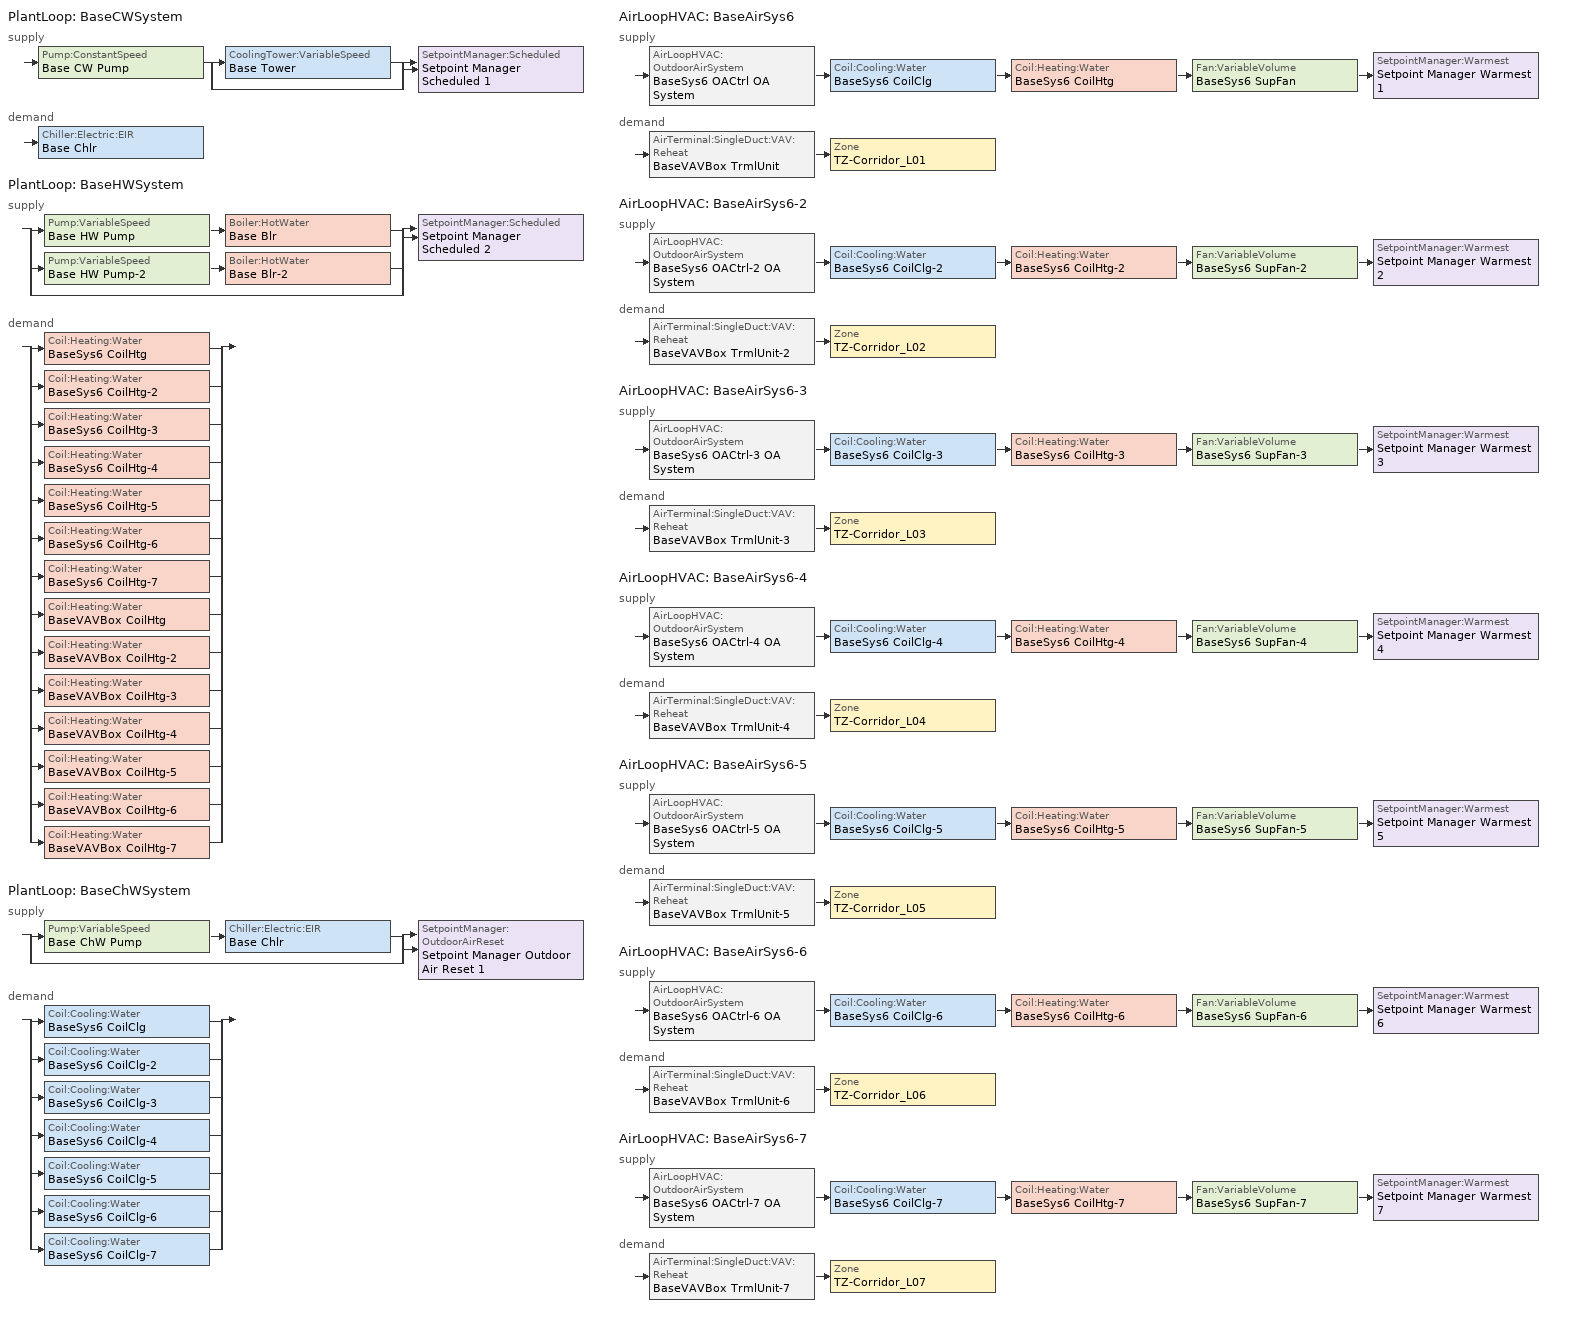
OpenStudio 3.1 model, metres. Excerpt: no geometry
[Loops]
PlantLoop 'BaseCWSystem'
 supply: Pump:ConstantSpeed 'Base CW Pump' > split
  | CoolingTower:VariableSpeed 'Base Tower'
  | bypass
  join > SetpointManager:Scheduled 'Setpoint Manager Scheduled 1'
 demand: Chiller:Electric:EIR 'Base Chlr'
PlantLoop 'BaseHWSystem'
 supply: split
  | Pump:VariableSpeed 'Base HW Pump' > Boiler:HotWater 'Base Blr'
  | Pump:VariableSpeed 'Base HW Pump-2' > Boiler:HotWater 'Base Blr-2'
  | bypass
  join > SetpointManager:Scheduled 'Setpoint Manager Scheduled 2'
 demand: split
  | Coil:Heating:Water 'BaseSys6 CoilHtg'
  | Coil:Heating:Water 'BaseSys6 CoilHtg-2'
  | Coil:Heating:Water 'BaseSys6 CoilHtg-3'
  | Coil:Heating:Water 'BaseSys6 CoilHtg-4'
  | Coil:Heating:Water 'BaseSys6 CoilHtg-5'
  | Coil:Heating:Water 'BaseSys6 CoilHtg-6'
  | Coil:Heating:Water 'BaseSys6 CoilHtg-7'
  | Coil:Heating:Water 'BaseVAVBox CoilHtg'
  | Coil:Heating:Water 'BaseVAVBox CoilHtg-2'
  | Coil:Heating:Water 'BaseVAVBox CoilHtg-3'
  | Coil:Heating:Water 'BaseVAVBox CoilHtg-4'
  | Coil:Heating:Water 'BaseVAVBox CoilHtg-5'
  | Coil:Heating:Water 'BaseVAVBox CoilHtg-6'
  | Coil:Heating:Water 'BaseVAVBox CoilHtg-7'
PlantLoop 'BaseChWSystem'
 supply: split
  | Pump:VariableSpeed 'Base ChW Pump' > Chiller:Electric:EIR 'Base Chlr'
  | bypass
  join > SetpointManager:OutdoorAirReset 'Setpoint Manager Outdoor Air Reset 1'
 demand: split
  | Coil:Cooling:Water 'BaseSys6 CoilClg'
  | Coil:Cooling:Water 'BaseSys6 CoilClg-2'
  | Coil:Cooling:Water 'BaseSys6 CoilClg-3'
  | Coil:Cooling:Water 'BaseSys6 CoilClg-4'
  | Coil:Cooling:Water 'BaseSys6 CoilClg-5'
  | Coil:Cooling:Water 'BaseSys6 CoilClg-6'
  | Coil:Cooling:Water 'BaseSys6 CoilClg-7'
AirLoopHVAC 'BaseAirSys6'
 supply: AirLoopHVAC:OutdoorAirSystem 'BaseSys6 OACtrl OA System' > Coil:Cooling:Water 'BaseSys6 CoilClg' > Coil:Heating:Water 'BaseSys6 CoilHtg' > Fan:VariableVolume 'BaseSys6 SupFan' > SetpointManager:Warmest 'Setpoint Manager Warmest 1'
 demand: AirTerminal:SingleDuct:VAV:Reheat 'BaseVAVBox TrmlUnit' > Zone 'TZ-Corridor_L01'
AirLoopHVAC 'BaseAirSys6-2'
 supply: AirLoopHVAC:OutdoorAirSystem 'BaseSys6 OACtrl-2 OA System' > Coil:Cooling:Water 'BaseSys6 CoilClg-2' > Coil:Heating:Water 'BaseSys6 CoilHtg-2' > Fan:VariableVolume 'BaseSys6 SupFan-2' > SetpointManager:Warmest 'Setpoint Manager Warmest 2'
 demand: AirTerminal:SingleDuct:VAV:Reheat 'BaseVAVBox TrmlUnit-2' > Zone 'TZ-Corridor_L02'
AirLoopHVAC 'BaseAirSys6-3'
 supply: AirLoopHVAC:OutdoorAirSystem 'BaseSys6 OACtrl-3 OA System' > Coil:Cooling:Water 'BaseSys6 CoilClg-3' > Coil:Heating:Water 'BaseSys6 CoilHtg-3' > Fan:VariableVolume 'BaseSys6 SupFan-3' > SetpointManager:Warmest 'Setpoint Manager Warmest 3'
 demand: AirTerminal:SingleDuct:VAV:Reheat 'BaseVAVBox TrmlUnit-3' > Zone 'TZ-Corridor_L03'
AirLoopHVAC 'BaseAirSys6-4'
 supply: AirLoopHVAC:OutdoorAirSystem 'BaseSys6 OACtrl-4 OA System' > Coil:Cooling:Water 'BaseSys6 CoilClg-4' > Coil:Heating:Water 'BaseSys6 CoilHtg-4' > Fan:VariableVolume 'BaseSys6 SupFan-4' > SetpointManager:Warmest 'Setpoint Manager Warmest 4'
 demand: AirTerminal:SingleDuct:VAV:Reheat 'BaseVAVBox TrmlUnit-4' > Zone 'TZ-Corridor_L04'
AirLoopHVAC 'BaseAirSys6-5'
 supply: AirLoopHVAC:OutdoorAirSystem 'BaseSys6 OACtrl-5 OA System' > Coil:Cooling:Water 'BaseSys6 CoilClg-5' > Coil:Heating:Water 'BaseSys6 CoilHtg-5' > Fan:VariableVolume 'BaseSys6 SupFan-5' > SetpointManager:Warmest 'Setpoint Manager Warmest 5'
 demand: AirTerminal:SingleDuct:VAV:Reheat 'BaseVAVBox TrmlUnit-5' > Zone 'TZ-Corridor_L05'
AirLoopHVAC 'BaseAirSys6-6'
 supply: AirLoopHVAC:OutdoorAirSystem 'BaseSys6 OACtrl-6 OA System' > Coil:Cooling:Water 'BaseSys6 CoilClg-6' > Coil:Heating:Water 'BaseSys6 CoilHtg-6' > Fan:VariableVolume 'BaseSys6 SupFan-6' > SetpointManager:Warmest 'Setpoint Manager Warmest 6'
 demand: AirTerminal:SingleDuct:VAV:Reheat 'BaseVAVBox TrmlUnit-6' > Zone 'TZ-Corridor_L06'
AirLoopHVAC 'BaseAirSys6-7'
 supply: AirLoopHVAC:OutdoorAirSystem 'BaseSys6 OACtrl-7 OA System' > Coil:Cooling:Water 'BaseSys6 CoilClg-7' > Coil:Heating:Water 'BaseSys6 CoilHtg-7' > Fan:VariableVolume 'BaseSys6 SupFan-7' > SetpointManager:Warmest 'Setpoint Manager Warmest 7'
 demand: AirTerminal:SingleDuct:VAV:Reheat 'BaseVAVBox TrmlUnit-7' > Zone 'TZ-Corridor_L07'
[Sizing:Zone] Zone Cooling Design Supply Air Temperature Input Method=TemperatureDifference; Zone Cooling Design Supply Air Temperature {C}=14; Zone Heating Design Supply Air Temperature Input Method=TemperatureDifference; Zone Heating Design Supply Air Temperature {C}=40; Zone Heating Design Supply Air Temperature Difference {deltaC}=13.8889; Zone Cooling Design Supply Air Humidity Ratio {kg-H2O/kg-air}=0.0085; Zone Heating Design Supply Air Humidity Ratio {kg-H2O/kg-air}=0.008; Zone Heating Sizing Factor=1; Zone Cooling Sizing Factor=1; Cooling Design Air Flow Method=DesignDay; Cooling Minimum Air Flow per Zone Floor Area {m3/s-m2}=0; Cooling Minimum Air Flow {m3/s}=0; Cooling Minimum Air Flow Fraction=0; Heating Design Air Flow Method=DesignDayWithLimit; Heating Maximum Air Flow per Zone Floor Area {m3/s-m2}=0; Heating Maximum Air Flow {m3/s}=0; Heating Maximum Air Flow Fraction=0.5; Account for Dedicated Outdoor Air System=No; Dedicated Outdoor Air System Control Strategy=NeutralSupplyAir; Dedicated Outdoor Air Low Setpoint Temperature for Design {C}=autosize; Dedicated Outdoor Air High Setpoint Temperature for Design {C}=autosize
Name | Zone Cooling Design Supply Air Temperature Difference {deltaC}
TZ-Corridor_L01; TZ-Corridor_L03; TZ-Corridor_L04; TZ-Corridor_L05; TZ-Corridor_L06; TZ-Corridor_L07 | 11.1111
TZ-Corridor_L02 | 8.33333
[Zone equipment]
TZ-Corridor_L01: BaseVAVBox TrmlUnit
TZ-Corridor_L02: BaseVAVBox TrmlUnit-2
TZ-Corridor_L03: BaseVAVBox TrmlUnit-3
TZ-Corridor_L04: BaseVAVBox TrmlUnit-4
TZ-Corridor_L05: BaseVAVBox TrmlUnit-5
TZ-Corridor_L06: BaseVAVBox TrmlUnit-6
TZ-Corridor_L07: BaseVAVBox TrmlUnit-7
[PlantLoop] Glycol Concentration=0; Plant Loop Volume {m3}=Autocalculate; Load Distribution Scheme=Optimal
Name | Maximum Loop Flow Rate {m3/s} | Fluid Type
BaseCWSystem | 0.00726332
BaseHWSystem | 0.00142591 | Water
BaseChWSystem | 0.0029594
[Sizing:Plant] Sizing Option=NonCoincident; Zone Timesteps in Averaging Window=1; Coincident Sizing Factor Mode=None
Name | Loop Type | Design Loop Exit Temperature {C} | Loop Design Temperature Difference {deltaC}
BaseCWSystem | Condenser | 26.0556 | 5.55556
BaseHWSystem | Heating | 71.1111 | 22.2222
BaseChWSystem | Cooling | 6.66667 | 11.1111
[CoolingTower:VariableSpeed]
Base Tower: Model Type=CoolToolsCrossFlow; Design Inlet Air Wet-Bulb Temperature {C}=20.5; Design Approach Temperature {deltaC}=5.55556; Design Range Temperature {deltaC}=5.55556; Design Water Flow Rate {m3/s}=0.00726332; Design Air Flow Rate {m3/s}=5.36873; Design Fan Power {W}=2039.18; Fan Power Ratio Function of Air Flow Rate Ratio Curve=Cooling Tower Variable Speed 1 Fan Power Ratio Curve; Minimum Air Flow Rate Ratio=0.5; Fraction of Tower Capacity in Free Convection Regime=0.125; Basin Heater Capacity {W/K}=0; Basin Heater Setpoint Temperature {C}=2; Evaporation Loss Mode=SaturatedExit; Evaporation Loss Factor {percent/K}=0.2; Drift Loss Percent {percent}=0.008; Blowdown Calculation Mode=ConcentrationRatio; Blowdown Concentration Ratio=3; Number of Cells=1; Sizing Factor=1
[Pump:ConstantSpeed]
Base CW Pump: Rated Flow Rate {m3/s}=0.00726332; Rated Pump Head {Pa}=134508; Rated Power Consumption {W}=1610.96; Motor Efficiency=0.865; Fraction of Motor Inefficiencies to Fluid Stream=0; Pump Control Type=Intermittent; Design Power Sizing Method=PowerPerFlowPerPressure; Design Electric Power per Unit Flow Rate {W/(m3/s)}=348701.1; Design Shaft Power per Unit Flow Rate per Unit Head {W-s/m3-Pa}=1.28205
[SetpointManager:Scheduled] Control Variable=Temperature
Name | Schedule | Setpoint Node or NodeList
Setpoint Manager Scheduled 1 | BaseCWSystem Supply Temp Schedule | BaseCWSystem Supply Mixer Outlet Node
Setpoint Manager Scheduled 2 | BaseHWSystem Supply Temp Schedule | BaseHWSystem Supply Mixer Outlet Node
[Boiler:HotWater] Fuel Type=NaturalGas; Nominal Capacity {W}=66262.8; Nominal Thermal Efficiency=0.8225; Efficiency Curve Temperature Evaluation Variable=LeavingBoiler; Normalized Boiler Efficiency Curve=BlrHWBlrFIRRatio_fQRatioSI; Design Water Flow Rate {m3/s}=0.000713355; Water Outlet Upper Temperature Limit {C}=99; Boiler Flow Mode=LeavingSetpointModulated; Parasitic Electric Load {W}=19.7728; Sizing Factor=1
Base Blr; Base Blr-2
[Pump:VariableSpeed] Motor Efficiency=0.855; Coefficient 1 of the Part Load Performance Curve=0.0273; Coefficient 2 of the Part Load Performance Curve=-0.1317; Coefficient 3 of the Part Load Performance Curve=0.6642; Coefficient 4 of the Part Load Performance Curve=0.4445; Minimum Flow Rate {m3/s}=0; Pump Control Type=Intermittent; Skin Loss Radiative Fraction=0.5; Design Power Sizing Method=PowerPerFlowPerPressure; Design Electric Power per Unit Flow Rate {W/(m3/s)}=348701.1; Design Shaft Power per Unit Flow Rate per Unit Head {W-s/m3-Pa}=1.28205; Design Minimum Flow Rate Fraction=0
Name | Rated Flow Rate {m3/s} | Rated Pump Head {Pa} | Rated Power Consumption {W}
Base HW Pump; Base HW Pump-2 | 0.000712957 | 180527 | 214.711
Base ChW Pump | 0.0029594 | 123069 | 607.577
[Chiller:Electric:EIR]
Base Chlr: Reference Capacity {W}=137524; Reference COP {W/W}=4.50897; Reference Entering Condenser Fluid Temperature {C}=26.0556; Reference Chilled Water Flow Rate {m3/s}=0.00296105; Reference Condenser Fluid Flow Rate {m3/s}=0.00723146; Cooling Capacity Function of Temperature Curve=ChlrWtrPosDispPathBAllQRatio_fTchwsTcwsSI; Electric Input to Cooling Output Ratio Function of Temperature Curve=ChlrWtrPosDispPathBAllEIRRatio_fTchwsTcwsSI; Electric Input to Cooling Output Ratio Function of Part Load Ratio Curve=ChlrWtrPosDispPathBAllEIRRatio_fQRatio; Minimum Part Load Ratio=0.15; Minimum Unloading Ratio=0.15; Condenser Type=WaterCooled; Chiller Flow Mode=LeavingSetpointModulated; Design Heat Recovery Water Flow Rate {m3/s}=Autosize; Sizing Factor=1; Basin Heater Capacity {W/K}=0; Basin Heater Setpoint Temperature {C}=10; Condenser Heat Recovery Relative Capacity Fraction=1
[SetpointManager:OutdoorAirReset]
Setpoint Manager Outdoor Air Reset 1: Control Variable=Temperature; Setpoint at Outdoor Low Temperature {C}=12.2222; Outdoor Low Temperature {C}=15.5556; Setpoint at Outdoor High Temperature {C}=6.66667; Outdoor High Temperature {C}=26.6667; Setpoint Node or NodeList=BaseChWSystem Supply Mixer Outlet Node
[AirLoopHVAC] Availability Schedule=OfficeHVACAvail; Design Return Air Flow Fraction of Supply Air Flow=1
Name | Design Supply Air Flow Rate {m3/s}
BaseAirSys6 | 0.591596
BaseAirSys6-2 | 1.64249
BaseAirSys6-3 | 1.48038
BaseAirSys6-4 | 1.21561
BaseAirSys6-5 | 1.13779
BaseAirSys6-6 | 1.17918
BaseAirSys6-7 | 1.63829
[Sizing:System] Type of Load to Size On=Sensible; Design Outdoor Air Flow Rate {m3/s}=Autosize; Preheat Design Temperature {C}=5.68434e-14; Preheat Design Humidity Ratio {kg-H2O/kg-Air}=0; Precool Design Temperature {C}=5.68434e-14; Precool Design Humidity Ratio {kg-H2O/kg-Air}=0; Sizing Option=Coincident; 100% Outdoor Air in Cooling=No; 100% Outdoor Air in Heating=No; Central Cooling Design Supply Air Humidity Ratio {kg-H2O/kg-Air}=0.0085; Central Heating Design Supply Air Humidity Ratio {kg-H2O/kg-Air}=0.008; Cooling Design Air Flow Method=DesignDay; Cooling Design Air Flow Rate {m3/s}=0; Heating Design Air Flow Method=DesignDay; Heating Design Air Flow Rate {m3/s}=0; System Outdoor Air Method=ZoneSum; Zone Maximum Outdoor Air Fraction=1; Cooling Supply Air Flow Rate Per Floor Area {m3/s-m2}=0.00996765; Cooling Fraction of Autosized Cooling Supply Air Flow Rate=1; Cooling Supply Air Flow Rate Per Unit Cooling Capacity {m3/s-W}=3.94755e-05; Heating Supply Air Flow Rate Per Floor Area {m3/s-m2}=0.00996765; Heating Fraction of Autosized Heating Supply Air Flow Rate=1; Heating Fraction of Autosized Cooling Supply Air Flow Rate=1; Heating Supply Air Flow Rate Per Unit Heating Capacity {m3/s-W}=3.15882e-05; Cooling Design Capacity Method=CoolingDesignCapacity; Cooling Design Capacity {W}=autosize; Cooling Design Capacity Per Floor Area {W/m2}=234.7; Fraction of Autosized Cooling Design Capacity=1; Heating Design Capacity Method=HeatingDesignCapacity; Heating Design Capacity {W}=autosize; Heating Design Capacity Per Floor Area {W/m2}=157; Fraction of Autosized Heating Design Capacity=1; Central Cooling Capacity Control Method=OnOff
Name | Central Heating Maximum System Air Flow Ratio | Central Cooling Design Supply Air Temperature {C} | Central Heating Design Supply Air Temperature {C}
BaseAirSys6 | 0.624327 | 12.7778 | 15.5556
BaseAirSys6-2 | 0.5 | 15.5556 | 18.3333
BaseAirSys6-3; BaseAirSys6-6; BaseAirSys6-7 | 0.5 | 12.7778 | 15.5556
BaseAirSys6-4 | 0.505412 | 12.7778 | 15.5556
BaseAirSys6-5 | 0.50904 | 12.7778 | 15.5556
[Fan:VariableVolume] Availability Schedule=Always On Discrete; Fan Power Minimum Flow Rate Input Method=FixedFlowRate; Fan Power Minimum Flow Fraction=0; Motor In Airstream Fraction=1; Fan Power Coefficient 1=0.04076; Fan Power Coefficient 2=0.088045; Fan Power Coefficient 3=-0.072926; Fan Power Coefficient 4=0.94374; Fan Power Coefficient 5=0
Name | Fan Total Efficiency | Pressure Rise {Pa} | Maximum Flow Rate {m3/s} | Fan Power Minimum Air Flow Rate {m3/s} | Motor Efficiency
BaseSys6 SupFan | 0.56225 | 1164.5 | 0.591596 | 0.371305 | 0.865
BaseSys6 SupFan-2 | 0.58175 | 1204.89 | 1.64249 | 0.514399 | 0.895
BaseSys6 SupFan-3 | 0.58175 | 1204.89 | 1.48038 | 0.731594 | 0.895
BaseSys6 SupFan-4 | 0.58175 | 1204.89 | 1.21561 | 0.614386 | 0.895
BaseSys6 SupFan-5 | 0.58175 | 1204.89 | 1.13779 | 0.587169 | 0.895
BaseSys6 SupFan-6 | 0.58175 | 1204.89 | 1.17918 | 0.587169 | 0.895
BaseSys6 SupFan-7 | 0.58175 | 1204.89 | 1.63829 | 0.587169 | 0.895
[Coil:Heating:Water] Availability Schedule=Always On Discrete; Performance Input Method=NominalCapacity; Rated Inlet Water Temperature {C}=71.1111; Rated Inlet Air Temperature {C}=16.6; Rated Outlet Water Temperature {C}=48.8889; Rated Outlet Air Temperature {C}=32.2
Name | Rated Capacity {W}
BaseSys6 CoilHtg | 5697.8
BaseSys6 CoilHtg-2 | 11975.3
BaseSys6 CoilHtg-3 | 14067
BaseSys6 CoilHtg-4 | 11707.8
BaseSys6 CoilHtg-5 | 10958.3
BaseSys6 CoilHtg-6 | 11302.5
BaseSys6 CoilHtg-7 | 10252.1
BaseVAVBox CoilHtg | 10870.9
BaseVAVBox CoilHtg-2 | 6947.48
BaseVAVBox CoilHtg-3 | 15835.9
BaseVAVBox CoilHtg-4 | 9961.63
BaseVAVBox CoilHtg-5 | 8197.64
BaseVAVBox CoilHtg-6 | 9608.6
BaseVAVBox CoilHtg-7 | 22425.7
[Controller:WaterCoil] Minimum Actuated Flow {m3/s}=0
Name | Water Coil | Action | Controller Convergence Tolerance {deltaC} | Maximum Actuated Flow {m3/s}
Controller Water Coil 1 | BaseSys6 CoilHtg | Normal | 0.1 | 7.66749e-05
Controller Water Coil 2 | BaseSys6 CoilClg | Reverse | 0.1 | 0.000457644
Controller Water Coil 3 | BaseSys6 CoilHtg-2 | Normal | 0.1 | 0.00016115
Controller Water Coil 4 | BaseSys6 CoilClg-2 | Reverse | 0.1 | 0.00104826
Controller Water Coil 5 | BaseSys6 CoilHtg-3 | Normal | 0.1 | 0.000189299
Controller Water Coil 6 | BaseSys6 CoilClg-3 | Reverse | 0.1 | 0.00114363
Controller Water Coil 7 | BaseSys6 CoilHtg-4 | Normal | 0.1 | 0.000157552
Controller Water Coil 8 | BaseSys6 CoilClg-4 | Reverse | 0.1 | 0.000918995
Controller Water Coil 9 | BaseSys6 CoilHtg-5 | Normal | 0.1 | 0.000147465
Controller Water Coil 10 | BaseSys6 CoilClg-5 | Reverse | 0.1 | 0.000902805
Controller Water Coil 11 | BaseSys6 CoilHtg-6 | Normal | 0.1 | 0.000152097
Controller Water Coil 12 | BaseSys6 CoilClg-6 | Reverse | 0.1 | 0.000892584
Controller Water Coil 13 | BaseSys6 CoilHtg-7 | Normal | 0.1 | 0.000137962
Controller Water Coil 14 | BaseSys6 CoilClg-7 | Reverse | 0.1 | 0.00125969
Controller Water Coil 15 | BaseVAVBox CoilHtg | Normal
Controller Water Coil 16 | BaseVAVBox CoilHtg-2 | Normal
Controller Water Coil 17 | BaseVAVBox CoilHtg-3 | Normal
Controller Water Coil 18 | BaseVAVBox CoilHtg-4 | Normal
Controller Water Coil 19 | BaseVAVBox CoilHtg-5 | Normal
Controller Water Coil 20 | BaseVAVBox CoilHtg-6 | Normal
Controller Water Coil 21 | BaseVAVBox CoilHtg-7 | Normal
[Coil:Cooling:Water] Availability Schedule=Always On Discrete; Design Inlet Water Temperature {C}=6.66667; Design Inlet Air Temperature {C}=Autosize; Design Outlet Air Temperature {C}=Autosize; Design Inlet Air Humidity Ratio {kg-H2O/kg-air}=Autosize; Design Outlet Air Humidity Ratio {kg-H2O/kg-air}=Autosize; Type of Analysis=DetailedAnalysis
Name | Design Water Flow Rate {m3/s} | Design Air Flow Rate {m3/s}
BaseSys6 CoilClg | 0.000366115 | 0.591596
BaseSys6 CoilClg-2 | 0.000838608 | 1.64249
BaseSys6 CoilClg-3 | 0.000914902 | 1.48038
BaseSys6 CoilClg-4 | 0.000735196 | 1.21561
BaseSys6 CoilClg-5 | 0.000722244 | 1.13779
BaseSys6 CoilClg-6 | 0.000714067 | 1.17918
BaseSys6 CoilClg-7 | 0.00100775 | 1.63829
[Controller:OutdoorAir] Minimum Outdoor Air Flow Rate {m3/s}=0; Maximum Outdoor Air Flow Rate {m3/s}=Autosize; Economizer Control Type=FixedDryBulb; Economizer Control Action Type=ModulateFlow; Economizer Maximum Limit Dry-Bulb Temperature {C}=22.7778; Economizer Maximum Limit Enthalpy {J/kg}=116300; Lockout Type=NoLockout; Minimum Limit Type=FixedMinimum; High Humidity Control=No; Heat Recovery Bypass Control Type=BypassWhenWithinEconomizerLimits
Name | Minimum Outdoor Air Schedule | Maximum Fraction of Outdoor Air Schedule | Controller Mechanical Ventilation
BaseSys6 OACtrl | BaseSys6 OACtrl Schedule | BaseSys6 OACtrl Max OA Schedule | BaseSys6 OACtrl Mech Vent Controller
BaseSys6 OACtrl-2 | BaseSys6 OACtrl-2 Schedule | BaseSys6 OACtrl-2 Max OA Schedule | BaseSys6 OACtrl-2 Mech Vent Controller
BaseSys6 OACtrl-3 | BaseSys6 OACtrl-3 Schedule | BaseSys6 OACtrl-3 Max OA Schedule | BaseSys6 OACtrl-3 Mech Vent Controller
BaseSys6 OACtrl-4 | BaseSys6 OACtrl-4 Schedule | BaseSys6 OACtrl-4 Max OA Schedule | BaseSys6 OACtrl-4 Mech Vent Controller
BaseSys6 OACtrl-5 | BaseSys6 OACtrl-5 Schedule | BaseSys6 OACtrl-5 Max OA Schedule | BaseSys6 OACtrl-5 Mech Vent Controller
BaseSys6 OACtrl-6 | BaseSys6 OACtrl-6 Schedule | BaseSys6 OACtrl-6 Max OA Schedule | BaseSys6 OACtrl-6 Mech Vent Controller
BaseSys6 OACtrl-7 | BaseSys6 OACtrl-7 Schedule | BaseSys6 OACtrl-7 Max OA Schedule | BaseSys6 OACtrl-7 Mech Vent Controller
[Controller:MechanicalVentilation] Availability Schedule=Always On Discrete; System Outdoor Air Method=ZoneSum
BaseSys6 OACtrl Mech Vent Controller; BaseSys6 OACtrl-2 Mech Vent Controller; BaseSys6 OACtrl-3 Mech Vent Controller; BaseSys6 OACtrl-4 Mech Vent Controller; BaseSys6 OACtrl-5 Mech Vent Controller; BaseSys6 OACtrl-6 Mech Vent Controller; BaseSys6 OACtrl-7 Mech Vent Controller
[AirLoopHVAC:OutdoorAirSystem]
Name | Controller
BaseSys6 OACtrl OA System | BaseSys6 OACtrl
BaseSys6 OACtrl-2 OA System | BaseSys6 OACtrl-2
BaseSys6 OACtrl-3 OA System | BaseSys6 OACtrl-3
BaseSys6 OACtrl-4 OA System | BaseSys6 OACtrl-4
BaseSys6 OACtrl-5 OA System | BaseSys6 OACtrl-5
BaseSys6 OACtrl-6 OA System | BaseSys6 OACtrl-6
BaseSys6 OACtrl-7 OA System | BaseSys6 OACtrl-7
[SetpointManager:Warmest] Control Variable=Temperature; Strategy=MaximumTemperature
Name | Minimum Setpoint Temperature {C} | Maximum Setpoint Temperature {C} | Setpoint Node or NodeList
Setpoint Manager Warmest 1 | 12.7778 | 15.5556 | BaseSys6 SupFan Outlet Node
Setpoint Manager Warmest 2 | 15.5556 | 18.3333 | BaseSys6 SupFan-2 Outlet Node
Setpoint Manager Warmest 3 | 12.7778 | 15.5556 | BaseSys6 SupFan-3 Outlet Node
Setpoint Manager Warmest 4 | 12.7778 | 15.5556 | BaseSys6 SupFan-4 Outlet Node
Setpoint Manager Warmest 5 | 12.7778 | 15.5556 | BaseSys6 SupFan-5 Outlet Node
Setpoint Manager Warmest 6 | 12.7778 | 15.5556 | BaseSys6 SupFan-6 Outlet Node
Setpoint Manager Warmest 7 | 12.7778 | 15.5556 | BaseSys6 SupFan-7 Outlet Node
[AirTerminal:SingleDuct:VAV:Reheat] Availability Schedule=Always On Discrete; Zone Minimum Air Flow Input Method=FixedFlowRate; Constant Minimum Air Flow Fraction=0.3; Maximum Hot Water or Steam Flow Rate {m3/s}=AutoSize; Minimum Hot Water or Steam Flow Rate {m3/s}=0; Convergence Tolerance=0.001; Damper Heating Action=Reverse; Maximum Reheat Air Temperature {C}=35; Control For Outdoor Air=No
Name | Maximum Air Flow Rate {m3/s} | Fixed Minimum Air Flow Rate {m3/s} | Reheat Coil | Maximum Flow Fraction During Reheat
BaseVAVBox TrmlUnit | 0.594729 | 0.371305 | BaseVAVBox CoilHtg | 0.624325
BaseVAVBox TrmlUnit-2 | 1.64289 | 0.514399 | BaseVAVBox CoilHtg-2 | 0.500001
BaseVAVBox TrmlUnit-3 | 1.55064 | 0.731594 | BaseVAVBox CoilHtg-3 | 0.500002
BaseVAVBox TrmlUnit-4 | 1.21561 | 0.614386 | BaseVAVBox CoilHtg-4 | 0.505414
BaseVAVBox TrmlUnit-5 | 1.15349 | 0.587169 | BaseVAVBox CoilHtg-5 | 0.509038
BaseVAVBox TrmlUnit-6 | 1.17918 | 0.587169 | BaseVAVBox CoilHtg-6 | 0.5
BaseVAVBox TrmlUnit-7 | 1.63829 | 0.587169 | BaseVAVBox CoilHtg-7 | 0.499999
[Curve:Biquadratic] Minimum Value of x=4.44; Maximum Value of x=12.22; Minimum Value of y=15.56; Maximum Value of y=29.44
Name | Coefficient1 Constant | Coefficient2 x | Coefficient3 x**2 | Coefficient4 y | Coefficient5 y**2 | Coefficient6 x*y | Minimum Curve Output | Maximum Curve Output
ChlrWtrPosDispPathBAllQRatio_fTchwsTcwsSI | 0.899926 | 0.030102 | -0.000332 | -0.001743 | -9.2e-05 | 0.000229 | 0.93 | 1.21
ChlrWtrPosDispPathBAllEIRRatio_fTchwsTcwsSI | 0.428265 | -0.024071 | 0.000849 | 0.016416 | 0.000381 | -0.00059 | 0.5 | 1.07
[Curve:Cubic]
Cooling Tower Variable Speed 1 Fan Power Ratio Curve: Coefficient1 Constant=-0.0093; Coefficient2 x=0.0512; Coefficient3 x**2=-0.0838; Coefficient4 x**3=1.0419; Minimum Value of x=0.15; Maximum Value of x=1
[Curve:Quadratic] Maximum Value of x=100
Name | Coefficient1 Constant | Coefficient2 x | Coefficient3 x**2 | Minimum Value of x | Minimum Curve Output
BlrHWBlrFIRRatio_fQRatioSI | 0.6267 | 0.674 | -0.3073 | 0 | 0.75
ChlrWtrPosDispPathBAllEIRRatio_fQRatio | 0 | 0.6206 | 0.3893 | 0.1 | 0.07
[Schedule:Day]
OfficeHVACAvailSun; BaseSys6 OACtrl Schedule Week 1 Sunday; BaseSys6 OACtrl Schedule Week 1 Holiday; BaseSys6 OACtrl Schedule Week 1 Custom 1; BaseSys6 OACtrl Schedule Week 1 Custom 2; BaseSys6 OACtrl-2 Schedule Week 1 Sunday; BaseSys6 OACtrl-2 Schedule Week 1 Holiday; BaseSys6 OACtrl-2 Schedule Week 1 Custom 1; BaseSys6 OACtrl-2 Schedule Week 1 Custom 2; BaseSys6 OACtrl-3 Schedule Week 1 Sunday; BaseSys6 OACtrl-3 Schedule Week 1 Holiday; BaseSys6 OACtrl-3 Schedule Week 1 Custom 1; BaseSys6 OACtrl-3 Schedule Week 1 Custom 2; BaseSys6 OACtrl-4 Schedule Week 1 Sunday; BaseSys6 OACtrl-4 Schedule Week 1 Holiday; BaseSys6 OACtrl-4 Schedule Week 1 Custom 1; BaseSys6 OACtrl-4 Schedule Week 1 Custom 2; BaseSys6 OACtrl-5 Schedule Week 1 Sunday; BaseSys6 OACtrl-5 Schedule Week 1 Holiday; BaseSys6 OACtrl-5 Schedule Week 1 Custom 1; BaseSys6 OACtrl-5 Schedule Week 1 Custom 2; BaseSys6 OACtrl-6 Schedule Week 1 Sunday; BaseSys6 OACtrl-6 Schedule Week 1 Holiday; BaseSys6 OACtrl-6 Schedule Week 1 Custom 1; BaseSys6 OACtrl-6 Schedule Week 1 Custom 2; BaseSys6 OACtrl-7 Schedule Week 1 Sunday; BaseSys6 OACtrl-7 Schedule Week 1 Holiday; BaseSys6 OACtrl-7 Schedule Week 1 Custom 1; BaseSys6 OACtrl-7 Schedule Week 1 Custom 2: 1, 0, 0, 2, 0, 0, 3, 0, 0, 4, 0, 0, 5, 0, 0, 6, 0, 0, 7, 0, 0, 8, 0, 0, 9, 0, 0, 10, 0, 0, 11, 0, 0, 12, 0, 0, 13, 0, 0, 14, 0, 0, 15, 0, 0, 16, 0, 0, 17, 0, 0, 18, 0, 0, 19, 0, 0, 20, 0, 0, 21, 0, 0, 22, 0, 0, 23, 0, 0, 24, 0, 0
OfficeHVACAvailWD; BaseSys6 OACtrl Schedule Week 1 Monday; BaseSys6 OACtrl Schedule Week 1 Tuesday; BaseSys6 OACtrl Schedule Week 1 Wednesday; BaseSys6 OACtrl Schedule Week 1 Thursday; BaseSys6 OACtrl Schedule Week 1 Friday; BaseSys6 OACtrl-2 Schedule Week 1 Monday; BaseSys6 OACtrl-2 Schedule Week 1 Tuesday; BaseSys6 OACtrl-2 Schedule Week 1 Wednesday; BaseSys6 OACtrl-2 Schedule Week 1 Thursday; BaseSys6 OACtrl-2 Schedule Week 1 Friday; BaseSys6 OACtrl-3 Schedule Week 1 Monday; BaseSys6 OACtrl-3 Schedule Week 1 Tuesday; BaseSys6 OACtrl-3 Schedule Week 1 Wednesday; BaseSys6 OACtrl-3 Schedule Week 1 Thursday; BaseSys6 OACtrl-3 Schedule Week 1 Friday; BaseSys6 OACtrl-4 Schedule Week 1 Monday; BaseSys6 OACtrl-4 Schedule Week 1 Tuesday; BaseSys6 OACtrl-4 Schedule Week 1 Wednesday; BaseSys6 OACtrl-4 Schedule Week 1 Thursday; BaseSys6 OACtrl-4 Schedule Week 1 Friday; BaseSys6 OACtrl-5 Schedule Week 1 Monday; BaseSys6 OACtrl-5 Schedule Week 1 Tuesday; BaseSys6 OACtrl-5 Schedule Week 1 Wednesday; BaseSys6 OACtrl-5 Schedule Week 1 Thursday; BaseSys6 OACtrl-5 Schedule Week 1 Friday; BaseSys6 OACtrl-6 Schedule Week 1 Monday; BaseSys6 OACtrl-6 Schedule Week 1 Tuesday; BaseSys6 OACtrl-6 Schedule Week 1 Wednesday; BaseSys6 OACtrl-6 Schedule Week 1 Thursday; BaseSys6 OACtrl-6 Schedule Week 1 Friday; BaseSys6 OACtrl-7 Schedule Week 1 Monday; BaseSys6 OACtrl-7 Schedule Week 1 Tuesday; BaseSys6 OACtrl-7 Schedule Week 1 Wednesday; BaseSys6 OACtrl-7 Schedule Week 1 Thursday; BaseSys6 OACtrl-7 Schedule Week 1 Friday: 1, 0, 0, 2, 0, 0, 3, 0, 0, 4, 0, 0, 5, 0, 0, 6, 0, 1, 7, 0, 1, 8, 0, 1, 9, 0, 1, 10, 0, 1, 11, 0, 1, 12, 0, 1, 13, 0, 1, 14, 0, 1, 15, 0, 1, 16, 0, 1, 17, 0, 1, 18, 0, 1, 19, 0, 1, 20, 0, 1, 21, 0, 1, 22, 0, 1, 23, 0, 1, 24, 0, 1
OfficeHVACAvailSat; BaseSys6 OACtrl Schedule Week 1 Saturday; BaseSys6 OACtrl-2 Schedule Week 1 Saturday; BaseSys6 OACtrl-3 Schedule Week 1 Saturday; BaseSys6 OACtrl-4 Schedule Week 1 Saturday; BaseSys6 OACtrl-5 Schedule Week 1 Saturday; BaseSys6 OACtrl-6 Schedule Week 1 Saturday; BaseSys6 OACtrl-7 Schedule Week 1 Saturday: 1, 0, 0, 2, 0, 0, 3, 0, 0, 4, 0, 0, 5, 0, 0, 6, 0, 1, 7, 0, 1, 8, 0, 1, 9, 0, 1, 10, 0, 1, 11, 0, 1, 12, 0, 1, 13, 0, 1, 14, 0, 1, 15, 0, 1, 16, 0, 1, 17, 0, 1, 18, 0, 1, 19, 0, 1, 20, 0, 0, 21, 0, 0, 22, 0, 0, 23, 0, 0, 24, 0, 0
AllOnHVACAvailDay; BaseSys6 OACtrl Schedule Week 1 Summer; BaseSys6 OACtrl Schedule Week 1 Winter; BaseSys6 OACtrl-2 Schedule Week 1 Summer; BaseSys6 OACtrl-2 Schedule Week 1 Winter; BaseSys6 OACtrl-3 Schedule Week 1 Summer; BaseSys6 OACtrl-3 Schedule Week 1 Winter; BaseSys6 OACtrl-4 Schedule Week 1 Summer; BaseSys6 OACtrl-4 Schedule Week 1 Winter; BaseSys6 OACtrl-5 Schedule Week 1 Summer; BaseSys6 OACtrl-5 Schedule Week 1 Winter; BaseSys6 OACtrl-6 Schedule Week 1 Summer; BaseSys6 OACtrl-6 Schedule Week 1 Winter; BaseSys6 OACtrl-7 Schedule Week 1 Summer; BaseSys6 OACtrl-7 Schedule Week 1 Winter: 1, 0, 1, 2, 0, 1, 3, 0, 1, 4, 0, 1, 5, 0, 1, 6, 0, 1, 7, 0, 1, 8, 0, 1, 9, 0, 1, 10, 0, 1, 11, 0, 1, 12, 0, 1, 13, 0, 1, 14, 0, 1, 15, 0, 1, 16, 0, 1, 17, 0, 1, 18, 0, 1, 19, 0, 1, 20, 0, 1, 21, 0, 1, 22, 0, 1, 23, 0, 1, 24, 0, 1
Schedule Day 1: 24, 0, 21.1111
Schedule Day 2: 24, 0, 71.1111
Schedule Day 3; Schedule Day 4; Schedule Day 5; Schedule Day 6; Schedule Day 7; Schedule Day 8; Schedule Day 9: 24, 0, 1
[Schedule:Week]
OfficeHVACAvailWk: OfficeHVACAvailSun, OfficeHVACAvailWD, OfficeHVACAvailWD, OfficeHVACAvailWD, OfficeHVACAvailWD, OfficeHVACAvailWD, OfficeHVACAvailSat, OfficeHVACAvailSun, AllOnHVACAvailDay, AllOnHVACAvailDay, OfficeHVACAvailSun, OfficeHVACAvailSun
BaseSys6 OACtrl Schedule Week 1: BaseSys6 OACtrl Schedule Week 1 Sunday, BaseSys6 OACtrl Schedule Week 1 Monday, BaseSys6 OACtrl Schedule Week 1 Tuesday, BaseSys6 OACtrl Schedule Week 1 Wednesday, BaseSys6 OACtrl Schedule Week 1 Thursday, BaseSys6 OACtrl Schedule Week 1 Friday, BaseSys6 OACtrl Schedule Week 1 Saturday, BaseSys6 OACtrl Schedule Week 1 Holiday, BaseSys6 OACtrl Schedule Week 1 Summer, BaseSys6 OACtrl Schedule Week 1 Winter, BaseSys6 OACtrl Schedule Week 1 Custom 1, BaseSys6 OACtrl Schedule Week 1 Custom 2
BaseSys6 OACtrl-2 Schedule Week 1: BaseSys6 OACtrl-2 Schedule Week 1 Sunday, BaseSys6 OACtrl-2 Schedule Week 1 Monday, BaseSys6 OACtrl-2 Schedule Week 1 Tuesday, BaseSys6 OACtrl-2 Schedule Week 1 Wednesday, BaseSys6 OACtrl-2 Schedule Week 1 Thursday, BaseSys6 OACtrl-2 Schedule Week 1 Friday, BaseSys6 OACtrl-2 Schedule Week 1 Saturday, BaseSys6 OACtrl-2 Schedule Week 1 Holiday, BaseSys6 OACtrl-2 Schedule Week 1 Summer, BaseSys6 OACtrl-2 Schedule Week 1 Winter, BaseSys6 OACtrl-2 Schedule Week 1 Custom 1, BaseSys6 OACtrl-2 Schedule Week 1 Custom 2
BaseSys6 OACtrl-3 Schedule Week 1: BaseSys6 OACtrl-3 Schedule Week 1 Sunday, BaseSys6 OACtrl-3 Schedule Week 1 Monday, BaseSys6 OACtrl-3 Schedule Week 1 Tuesday, BaseSys6 OACtrl-3 Schedule Week 1 Wednesday, BaseSys6 OACtrl-3 Schedule Week 1 Thursday, BaseSys6 OACtrl-3 Schedule Week 1 Friday, BaseSys6 OACtrl-3 Schedule Week 1 Saturday, BaseSys6 OACtrl-3 Schedule Week 1 Holiday, BaseSys6 OACtrl-3 Schedule Week 1 Summer, BaseSys6 OACtrl-3 Schedule Week 1 Winter, BaseSys6 OACtrl-3 Schedule Week 1 Custom 1, BaseSys6 OACtrl-3 Schedule Week 1 Custom 2
BaseSys6 OACtrl-4 Schedule Week 1: BaseSys6 OACtrl-4 Schedule Week 1 Sunday, BaseSys6 OACtrl-4 Schedule Week 1 Monday, BaseSys6 OACtrl-4 Schedule Week 1 Tuesday, BaseSys6 OACtrl-4 Schedule Week 1 Wednesday, BaseSys6 OACtrl-4 Schedule Week 1 Thursday, BaseSys6 OACtrl-4 Schedule Week 1 Friday, BaseSys6 OACtrl-4 Schedule Week 1 Saturday, BaseSys6 OACtrl-4 Schedule Week 1 Holiday, BaseSys6 OACtrl-4 Schedule Week 1 Summer, BaseSys6 OACtrl-4 Schedule Week 1 Winter, BaseSys6 OACtrl-4 Schedule Week 1 Custom 1, BaseSys6 OACtrl-4 Schedule Week 1 Custom 2
BaseSys6 OACtrl-5 Schedule Week 1: BaseSys6 OACtrl-5 Schedule Week 1 Sunday, BaseSys6 OACtrl-5 Schedule Week 1 Monday, BaseSys6 OACtrl-5 Schedule Week 1 Tuesday, BaseSys6 OACtrl-5 Schedule Week 1 Wednesday, BaseSys6 OACtrl-5 Schedule Week 1 Thursday, BaseSys6 OACtrl-5 Schedule Week 1 Friday, BaseSys6 OACtrl-5 Schedule Week 1 Saturday, BaseSys6 OACtrl-5 Schedule Week 1 Holiday, BaseSys6 OACtrl-5 Schedule Week 1 Summer, BaseSys6 OACtrl-5 Schedule Week 1 Winter, BaseSys6 OACtrl-5 Schedule Week 1 Custom 1, BaseSys6 OACtrl-5 Schedule Week 1 Custom 2
BaseSys6 OACtrl-6 Schedule Week 1: BaseSys6 OACtrl-6 Schedule Week 1 Sunday, BaseSys6 OACtrl-6 Schedule Week 1 Monday, BaseSys6 OACtrl-6 Schedule Week 1 Tuesday, BaseSys6 OACtrl-6 Schedule Week 1 Wednesday, BaseSys6 OACtrl-6 Schedule Week 1 Thursday, BaseSys6 OACtrl-6 Schedule Week 1 Friday, BaseSys6 OACtrl-6 Schedule Week 1 Saturday, BaseSys6 OACtrl-6 Schedule Week 1 Holiday, BaseSys6 OACtrl-6 Schedule Week 1 Summer, BaseSys6 OACtrl-6 Schedule Week 1 Winter, BaseSys6 OACtrl-6 Schedule Week 1 Custom 1, BaseSys6 OACtrl-6 Schedule Week 1 Custom 2
BaseSys6 OACtrl-7 Schedule Week 1: BaseSys6 OACtrl-7 Schedule Week 1 Sunday, BaseSys6 OACtrl-7 Schedule Week 1 Monday, BaseSys6 OACtrl-7 Schedule Week 1 Tuesday, BaseSys6 OACtrl-7 Schedule Week 1 Wednesday, BaseSys6 OACtrl-7 Schedule Week 1 Thursday, BaseSys6 OACtrl-7 Schedule Week 1 Friday, BaseSys6 OACtrl-7 Schedule Week 1 Saturday, BaseSys6 OACtrl-7 Schedule Week 1 Holiday, BaseSys6 OACtrl-7 Schedule Week 1 Summer, BaseSys6 OACtrl-7 Schedule Week 1 Winter, BaseSys6 OACtrl-7 Schedule Week 1 Custom 1, BaseSys6 OACtrl-7 Schedule Week 1 Custom 2
[Schedule:Year]
OfficeHVACAvail: 12, 31, OfficeHVACAvailWk
BaseSys6 OACtrl Schedule: 12, 31, BaseSys6 OACtrl Schedule Week 1
BaseSys6 OACtrl-2 Schedule: 12, 31, BaseSys6 OACtrl-2 Schedule Week 1
BaseSys6 OACtrl-3 Schedule: 12, 31, BaseSys6 OACtrl-3 Schedule Week 1
BaseSys6 OACtrl-4 Schedule: 12, 31, BaseSys6 OACtrl-4 Schedule Week 1
BaseSys6 OACtrl-5 Schedule: 12, 31, BaseSys6 OACtrl-5 Schedule Week 1
BaseSys6 OACtrl-6 Schedule: 12, 31, BaseSys6 OACtrl-6 Schedule Week 1
BaseSys6 OACtrl-7 Schedule: 12, 31, BaseSys6 OACtrl-7 Schedule Week 1
[Schedule:Ruleset]
Name | Default Day Schedule
BaseCWSystem Supply Temp Schedule | Schedule Day 1
BaseHWSystem Supply Temp Schedule | Schedule Day 2
BaseSys6 OACtrl Max OA Schedule | Schedule Day 3
BaseSys6 OACtrl-2 Max OA Schedule | Schedule Day 4
BaseSys6 OACtrl-3 Max OA Schedule | Schedule Day 5
BaseSys6 OACtrl-4 Max OA Schedule | Schedule Day 6
BaseSys6 OACtrl-5 Max OA Schedule | Schedule Day 7
BaseSys6 OACtrl-6 Max OA Schedule | Schedule Day 8
BaseSys6 OACtrl-7 Max OA Schedule | Schedule Day 9
[Schedule:Constant]
Always On Discrete: Value=1
